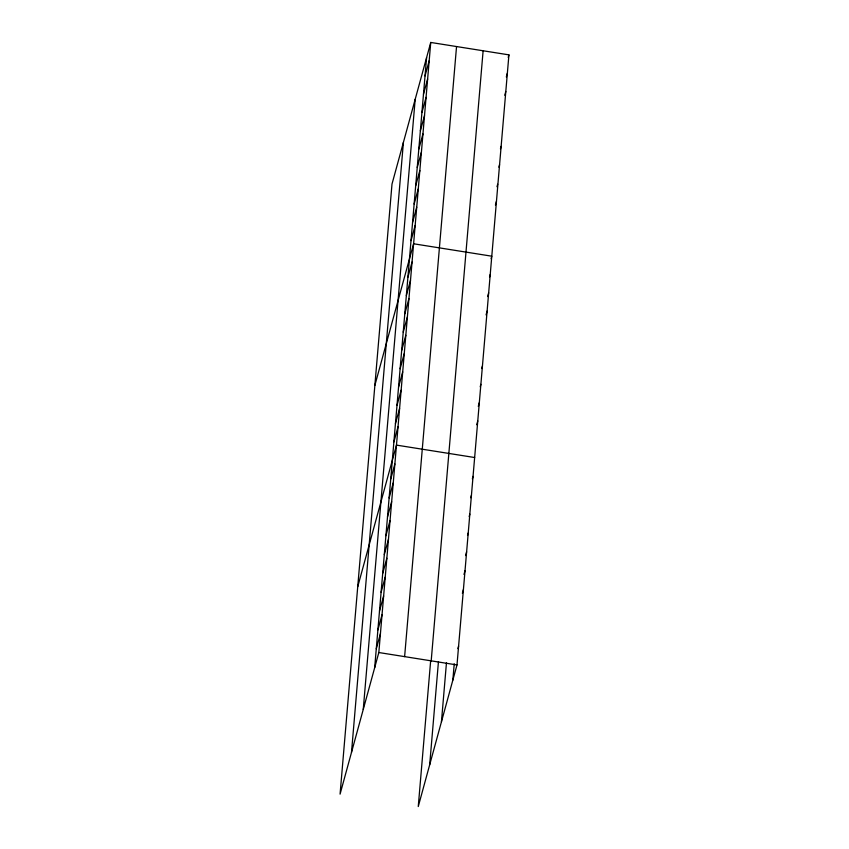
<?xml version="1.0" encoding="UTF-8"?>
<svg xmlns="http://www.w3.org/2000/svg" width="849" height="849" viewBox="0 0 849 849"><rect width="100%" height="100%" fill="white"/><g stroke="black" fill="none" stroke-linecap="round" stroke-linejoin="round"><path stroke-width="1.27" d="M351.497 752.416L403.413 142.324M363.255 709.424L415.182 99.333M374.674 667.696L426.591 57.615M430.74 42.45L392.005 184.053L340.078 794.133L378.824 652.531L430.74 42.45L508.922 54.867L456.995 664.947L418.26 806.55L430.666 660.724M404.623 656.627L456.539 46.546M431.196 660.851L483.123 50.77M429.679 764.822L438.445 661.742M441.438 721.841L446.468 662.751M452.846 680.113L454.236 663.769M425.031 75.922L429.18 60.757M423.481 94.218L427.62 79.053M421.921 112.524L426.071 97.359M420.361 130.82L424.511 115.655M418.801 149.127L422.951 133.962M417.241 167.433L421.391 152.268M415.692 185.729L419.841 170.564M414.132 204.036L418.281 188.871M412.572 222.332L416.721 207.177M411.012 240.638L415.161 225.473M374.865 385.382L413.601 243.78L491.783 256.196L491.093 258.722M407.902 277.241L412.052 262.076M406.342 295.548L410.492 280.382M404.782 313.854L408.931 298.689M403.233 332.15L407.371 316.985M401.673 350.457L405.822 335.291M400.112 368.753L404.262 353.598M398.552 387.059L402.702 371.894M396.992 405.366L401.142 390.2M395.443 423.662L399.592 408.496M393.883 441.968L398.032 426.803M357.737 586.701L396.472 445.109L474.655 457.526M390.72 479.123L394.87 463.968M508.222 57.392L508.922 54.867M389.118 497.981L393.267 482.816M506.322 76.962L507.362 73.173M387.505 516.839L391.654 501.674M504.762 95.258L505.802 91.469M385.902 535.698L390.052 520.533M384.3 554.556L388.449 539.391M382.697 573.415L386.847 558.249M500.443 148.904L501.133 146.378M381.095 592.273L385.244 577.108M498.883 167.211L499.573 164.685M379.482 611.131L383.631 595.966M496.973 186.769L497.673 184.244M377.879 629.979L382.029 614.825M495.423 205.076L496.453 201.287M376.277 648.838L380.426 633.672M489.533 277.029L490.223 274.492M487.634 296.588L488.674 292.799M486.074 314.894L487.114 311.105M481.744 368.54L482.434 366.004M480.194 386.836L480.884 384.31M478.284 406.406L479.324 402.617M476.724 424.712L477.764 420.913M472.352 478.91L473.042 476.374M470.749 497.758L471.439 495.232M469.147 516.616L469.837 514.091M467.544 535.475L468.234 532.949M465.592 555.596L466.621 551.808M463.989 574.455L465.019 570.666M462.376 593.313L463.416 589.524M457.908 648.625L458.598 646.089M378.824 652.531L456.995 664.947"/></g></svg>
